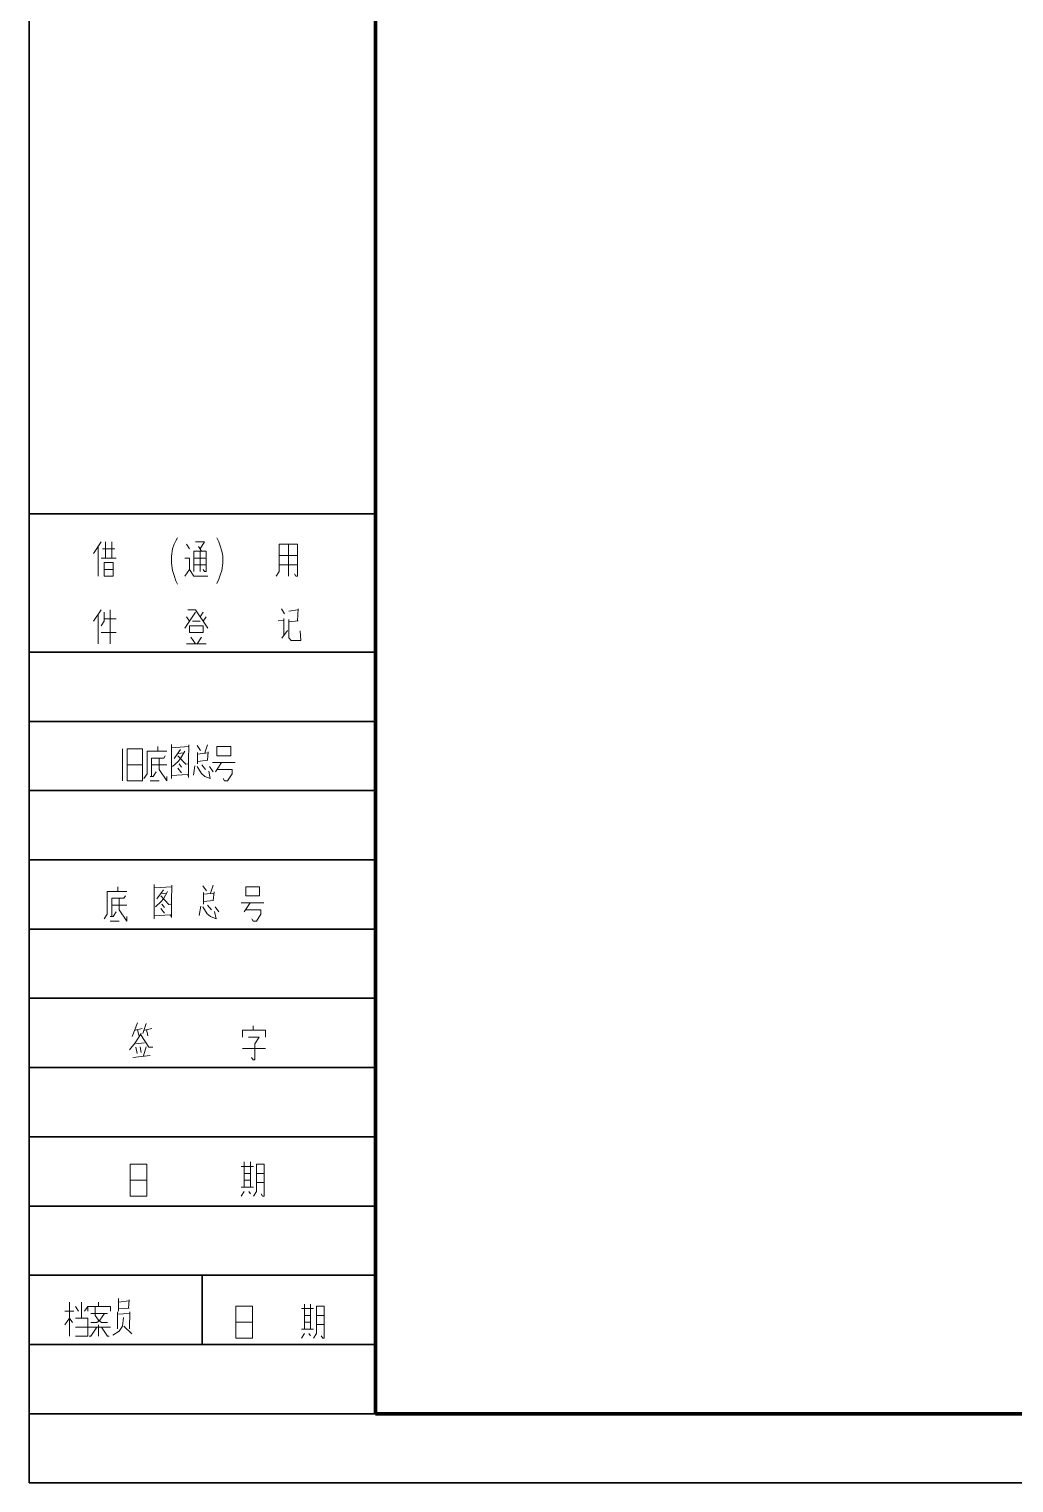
# Model space of a CAD drawing. Extents: x 0 to 297, y 0 to 210.
# Drawn here: x 0 to 71.1, y 0 to 105 of the extents above; entities that cross this region are included whole.
import ezdxf

# ---------------------------------------------------------------- set-up
doc = ezdxf.new("R2010")
doc.units = 0

msp = doc.modelspace()

# ---------------------------------------------------------------- linework, layer by layer
at = {"color": 7, "lineweight": 35}
for p, q in [((0, 210), (0, 0)), ((25, 70), (0, 70)), ((25, 60), (0, 60)), ((25, 55), (0, 55)), ((25, 50), (0, 50)), ((25, 45), (0, 45)), ((25, 40), (0, 40)), ((25, 35), (0, 35)), ((25, 30), (0, 30)), ((25, 25), (0, 25)), ((25, 20), (0, 20)), ((25, 15), (0, 15)), ((25, 10), (0, 10)), ((25, 5), (0, 5)), ((0, 0), (297, 0))]:
    msp.add_line(p, q, dxfattribs=at)
at = {"color": 7, "lineweight": 70}
for p, q in [((25, 205), (25, 5)), ((25, 5), (25, 50)), ((25, 5), (292, 5))]:
    msp.add_line(p, q, dxfattribs=at)
at = {"color": 7, "lineweight": 35, "ltscale": 0.125}
msp.add_line((12.5, 10), (12.5, 15), dxfattribs=at)
at = {"color": 7, "lineweight": 13}
for points in [[(5.19, 67.96), (4.65, 67.13)], [(4.98, 65.49), (4.98, 67.63)], [(6.18, 67.46), (5.3, 67.46)], [(5.52, 67.96), (5.52, 66.8)], [(5.96, 66.8), (5.96, 67.96)], [(10.28, 66.93), (10.36, 67.46), (10.47, 67.79), (10.58, 68.04), (10.72, 68.25)], [(11.57, 67.46), (11.35, 67.79)], [(11.9, 65.82), (11.9, 67.3), (12.78, 67.3), (12.78, 65.82), (12.67, 65.82), (12.56, 65.98)], [(12.34, 67.46), (12.67, 67.96), (12.01, 67.96)], [(12.23, 67.63), (12.45, 67.3)], [(12.34, 65.82), (12.34, 67.3)], [(13.55, 68.25), (13.69, 67.96)], [(13.69, 67.96), (13.79, 67.67)], [(13.9, 67.3), (13.79, 67.67)], [(13.9, 67.3), (13.99, 66.93), (13.99, 66.43), (13.9, 65.9), (13.79, 65.57)], [(17.83, 65.49), (18.05, 65.82), (18.05, 67.79), (19.37, 67.79), (19.37, 65.49), (19.26, 65.49), (19.15, 65.65)], [(18.71, 65.49), (18.71, 67.79)], [(5.19, 66.8), (6.29, 66.8)], [(10.28, 66.93), (10.28, 66.43)], [(10.28, 66.43), (10.36, 65.9), (10.47, 65.53)], [(12.89, 65.49), (11.9, 65.49), (11.57, 65.98), (11.57, 66.8), (11.24, 66.8)], [(12.78, 66.8), (11.9, 66.8)], [(11.9, 66.31), (12.78, 66.31)], [(19.37, 66.97), (18.05, 66.97)], [(18.05, 66.31), (19.37, 66.31)], [(5.41, 65.98), (6.07, 65.98)], [(10.47, 65.53), (10.58, 65.16)], [(10.58, 65.16), (10.72, 64.91)], [(11.24, 65.49), (11.57, 65.98)], [(13.55, 64.95), (13.69, 65.28), (13.79, 65.57)], [(4.65, 62.23), (5.19, 63.06)], [(5.85, 63.06), (5.85, 60.59)], [(11.46, 63.06), (12.01, 63.06), (12.89, 61.74)], [(18.22, 63.14), (18.44, 62.77)], [(18.74, 62.97), (19.4, 63.06)], [(19.43, 63.14), (19.37, 62.27)], [(4.98, 60.59), (4.98, 62.73)], [(5.41, 62.89), (5.41, 62.23), (5.19, 61.9)], [(6.29, 62.4), (5.41, 62.4)], [(11.24, 61.74), (12.01, 62.89)], [(11.57, 62.23), (11.35, 62.56)], [(12.34, 62.23), (11.79, 62.23)], [(12.34, 62.56), (12.56, 62.89)], [(12.78, 62.56), (12.56, 62.23)], [(18.38, 62.32), (17.97, 62.27)], [(18.38, 61.24), (18.38, 62.44)], [(18.74, 62.36), (18.74, 61.04), (18.91, 60.83)], [(19.43, 62.27), (18.74, 62.19)], [(5.19, 61.41), (6.29, 61.41)], [(12.01, 60.59), (11.68, 61.08)], [(12.45, 61.08), (12.12, 60.59)], [(18.66, 61.57), (18.25, 61)], [(19.62, 60.83), (19.56, 61.53)], [(11.35, 60.59), (12.78, 60.59)], [(18.91, 60.83), (19.62, 60.83)], [(6.75, 50.71), (6.75, 53.01)], [(8.29, 50.87), (8.51, 51.2), (8.51, 52.85), (9.94, 52.85)], [(9.83, 52.52), (9.72, 52.35), (8.84, 52.35), (8.84, 51.03)], [(9.28, 52.85), (9.28, 53.18)], [(10.27, 53.34), (10.27, 52.11), (10.27, 50.87)], [(10.27, 53.3), (10.27, 52.15), (10.27, 50.99)], [(11.53, 53.18), (10.27, 53.09)], [(10.93, 52.97), (10.46, 52.31)], [(10.73, 52.52), (11.31, 51.9)], [(10.76, 52.68), (11.15, 52.72)], [(10.93, 52.31), (11.23, 52.85)], [(11.5, 51.03), (11.5, 52.15), (11.53, 53.3)], [(12.14, 53.26), (12.38, 52.89)], [(12.16, 52.76), (12.16, 51.94)], [(12.16, 52.64), (12.93, 52.72)], [(12.88, 53.3), (12.69, 52.72)], [(12.93, 52.81), (12.88, 52.19)], [(8.18, 51.86), (7.08, 51.86)], [(8.84, 51.86), (9.94, 51.86)], [(9.94, 51.03), (9.94, 50.71), (9.39, 51.53), (9.39, 52.35)], [(10.35, 51.73), (10.76, 52.11)], [(10.73, 51.61), (11.01, 51.28)], [(10.76, 52.11), (10.93, 52.31)], [(10.82, 51.94), (11.01, 51.69)], [(11.31, 51.9), (11.48, 51.94)], [(11.97, 51.78), (11.86, 51.12)], [(12.14, 51.73), (12.44, 51.24)], [(12.91, 52.19), (12.16, 52.11)], [(12.47, 51.86), (12.74, 51.53)], [(13.02, 51.73), (13.29, 51.36)], [(13.24, 52.02), (14.88, 52.02)], [(13.45, 51.36), (13.89, 52.02)], [(13.56, 51.53), (14.66, 51.53), (14.66, 51.2), (14.33, 50.71), (14.11, 50.71), (14, 50.87)], [(8.73, 51.03), (8.95, 51.03), (9.17, 51.36)], [(9.39, 50.71), (8.73, 50.71)], [(10.27, 51.08), (11.42, 51.16)], [(11.5, 50.95), (11.5, 51.03), (11.42, 51.16)], [(12.44, 51.24), (12.69, 51.03)], [(12.69, 51.03), (13.07, 50.87)], [(13.07, 50.87), (12.96, 51.41)], [(9.03, 43.21), (9.03, 41.98), (9.03, 40.74)], [(9.03, 43.17), (9.03, 42.02), (9.03, 40.87)], [(10.27, 40.91), (10.27, 42.02), (10.3, 43.17)], [(12.55, 43.13), (12.8, 42.76)], [(13.29, 43.17), (13.1, 42.6)], [(5.41, 40.74), (5.63, 41.07), (5.63, 42.72), (7.06, 42.72)], [(6.95, 42.39), (6.84, 42.23), (5.96, 42.23), (5.96, 40.91)], [(6.4, 42.72), (6.4, 43.05)], [(7.06, 40.91), (7.06, 40.58), (6.51, 41.4), (6.51, 42.23)], [(10.3, 43.05), (9.03, 42.97)], [(9.69, 42.84), (9.23, 42.18)], [(9.5, 42.39), (10.08, 41.77)], [(9.53, 42.56), (9.91, 42.6)], [(9.53, 41.98), (9.69, 42.18)], [(9.69, 42.18), (10, 42.72)], [(12.58, 42.64), (12.58, 41.81)], [(12.58, 42.51), (13.35, 42.6)], [(13.32, 42.06), (12.58, 41.98)], [(13.35, 42.68), (13.29, 42.06)], [(5.85, 40.91), (6.07, 40.91), (6.29, 41.24)], [(5.96, 41.73), (7.06, 41.73)], [(9.03, 40.95), (10.19, 41.03)], [(9.12, 41.61), (9.53, 41.98)], [(9.5, 41.48), (9.78, 41.15)], [(9.58, 41.81), (9.78, 41.57)], [(10.08, 41.77), (10.24, 41.81)], [(10.27, 40.83), (10.27, 40.91), (10.19, 41.03)], [(12.39, 41.65), (12.28, 40.99)], [(12.55, 41.61), (12.85, 41.11)], [(12.85, 41.11), (13.1, 40.91)], [(12.88, 41.73), (13.16, 41.4)], [(13.49, 40.74), (13.38, 41.28)], [(13.43, 41.61), (13.7, 41.24)], [(15.3, 41.9), (16.95, 41.9)], [(15.52, 41.24), (15.96, 41.9)], [(15.63, 41.4), (16.73, 41.4), (16.73, 41.07), (16.4, 40.58), (16.18, 40.58), (16.07, 40.74)], [(6.51, 40.58), (5.85, 40.58)], [(13.1, 40.91), (13.49, 40.74)], [(7.82, 33.23), (7.44, 32.24)], [(7.66, 32.7), (8.15, 32.82)], [(7.82, 32.74), (7.93, 32.32)], [(8.2, 32.45), (8.45, 33.19)], [(8.34, 32.7), (8.86, 32.82)], [(8.48, 32.74), (8.56, 32.28)], [(17.05, 32.2), (17.05, 32.7), (15.4, 32.7), (15.4, 32.2)], [(16.17, 32.7), (16.17, 33.02)], [(7.66, 31.79), (7.24, 31.29)], [(8.09, 32.45), (7.66, 31.79)], [(7.71, 31.71), (8.34, 31.79)], [(8.01, 31.5), (8.09, 31.09)], [(8.07, 32.37), (8.64, 31.46)], [(8.45, 31.5), (8.26, 30.84)], [(15.84, 32.2), (16.61, 32.2), (16.28, 31.71), (16.28, 30.55), (16.17, 30.55), (16.06, 30.72)], [(7.49, 30.72), (8.73, 30.88)], [(7.71, 31.46), (7.79, 31.01)], [(8.64, 31.46), (8.92, 31.46)], [(15.4, 31.38), (17.05, 31.38)], [(15.53, 21.36), (15.53, 23.18)], [(15.97, 23.18), (15.97, 21.36)], [(15.31, 22.85), (16.19, 22.85)], [(15.97, 22.35), (15.53, 22.35)], [(16.74, 20.87), (16.85, 20.71), (16.96, 20.71), (16.96, 23.01), (16.41, 23.01), (16.41, 21.04), (16.19, 20.71)], [(16.41, 22.35), (16.96, 22.35)], [(7.29, 21.86), (8.5, 21.86)], [(16.19, 21.36), (15.31, 21.36)], [(15.31, 20.71), (15.53, 21.04)], [(15.53, 21.86), (15.97, 21.86)], [(15.97, 20.87), (15.86, 21.04)], [(16.96, 21.69), (16.41, 21.69)], [(2.91, 10.59), (2.91, 13.06)], [(3.35, 12.73), (3.57, 12.41)], [(3.79, 11.91), (3.79, 13.06)], [(4.23, 12.73), (4.01, 12.41)], [(4.23, 12.41), (4.23, 12.73), (5.88, 12.73), (5.88, 12.41)], [(5.66, 11.58), (5.22, 11.58), (5, 11.75), (4.78, 12.08), (4.78, 12.73)], [(5, 12.73), (5, 13.06)], [(6.46, 13.31), (6.46, 12.41)], [(6.46, 13.06), (7.2, 13.15)], [(7.23, 12.61), (6.46, 12.57)], [(7.17, 12.61), (7.23, 13.23)], [(19.87, 11.11), (19.87, 12.92)], [(20.31, 12.92), (20.31, 11.11)], [(21.08, 10.62), (21.19, 10.45), (21.3, 10.45), (21.3, 12.76), (20.75, 12.76), (20.75, 10.78), (20.53, 10.45)], [(2.58, 12.41), (3.24, 12.41)], [(3.13, 11.58), (2.91, 11.91), (2.58, 11.42)], [(3.35, 11.91), (4.23, 11.91), (4.23, 10.59), (3.35, 10.59)], [(4.45, 11.58), (4.89, 11.58), (5.11, 11.75), (5.44, 12.24)], [(5.66, 12.24), (4.45, 12.24)], [(6.38, 12.36), (6.38, 11.13)], [(6.38, 12.2), (7.25, 12.24)], [(6.82, 11.95), (6.73, 11.33)], [(7.28, 12.36), (7.25, 11.13)], [(14.92, 11.61), (16.13, 11.61)], [(19.65, 12.6), (20.53, 12.6)], [(20.31, 12.1), (19.87, 12.1)], [(19.87, 11.61), (20.31, 11.61)], [(20.75, 12.1), (21.3, 12.1)], [(3.35, 11.25), (4.23, 11.25)], [(5.88, 11.25), (4.23, 11.25)], [(4.34, 10.59), (4.45, 10.59), (4.89, 11.25)], [(5, 11.42), (5, 10.59)], [(5.22, 11.25), (5.66, 10.59), (5.77, 10.59)], [(6.49, 10.96), (6.05, 10.68)], [(6.73, 11.33), (6.49, 10.96)], [(6.84, 11.33), (7.42, 10.76)], [(20.53, 11.11), (19.65, 11.11)], [(19.65, 10.45), (19.87, 10.78)], [(20.31, 10.62), (20.2, 10.78)], [(21.3, 11.44), (20.75, 11.44)]]:
    msp.add_lwpolyline(points, dxfattribs=at)
for points in [[(6.07, 66.47), (5.41, 66.47), (5.41, 65.49), (6.07, 65.49)], [(12.56, 61.9), (11.57, 61.9), (11.57, 61.41), (12.56, 61.41)], [(7.08, 50.71), (7.08, 53.01), (8.18, 53.01), (8.18, 50.71)], [(14.55, 52.52), (14.55, 53.18), (13.56, 53.18), (13.56, 52.52)], [(16.62, 42.39), (16.62, 43.05), (15.63, 43.05), (15.63, 42.39)], [(8.5, 20.71), (7.29, 20.71), (7.29, 23.01), (8.5, 23.01)], [(16.13, 10.45), (14.92, 10.45), (14.92, 12.76), (16.13, 12.76)]]:
    msp.add_lwpolyline(points, close=True, dxfattribs=at)

doc.saveas('drawing.dxf')
